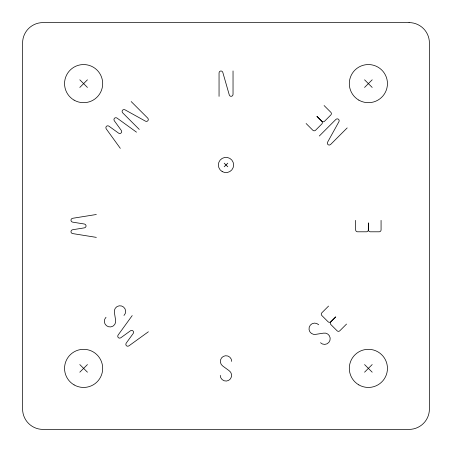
<?xml version="1.0" encoding="UTF-8"?>
<svg xmlns="http://www.w3.org/2000/svg" width="452" height="452" viewBox="0 0 452 452"><rect width="100%" height="100%" fill="white"/><g stroke="black" fill="none" stroke-linecap="round" stroke-linejoin="round"><path stroke-width="0.68" d="M132.199 315.592L118.079 335.101A1.932 1.932 0 0 0 120.78 337.797L130.532 330.74A1.932 1.932 0 0 1 133.233 333.435L126.17 343.192A1.932 1.932 0 0 0 128.871 345.887L148.38 331.774M79.806 87.434L87.434 79.806M224.203 166.777L227.797 163.183M79.806 372.194L87.434 364.566M364.566 87.434L372.194 79.806M319.321 136.001L335.949 119.368A1.91 1.91 0 0 1 338.949 121.673L327.559 142.239A1.91 1.91 0 0 0 330.559 144.538L347.187 127.91M328.564 306.077L321.824 312.818A1.91 1.91 0 0 0 321.824 315.513L328.09 321.779A1.91 1.91 0 0 0 330.785 321.779L335.757 316.863L330.841 321.835A1.91 1.91 0 0 0 330.841 324.536L337.107 330.796A1.91 1.91 0 0 0 339.802 330.796L346.543 324.056M364.566 372.194L372.194 364.566M96.338 214.497L72.563 218.31A1.932 1.932 0 0 0 72.563 222.124L84.451 224.034A1.932 1.932 0 0 1 84.451 227.848L72.563 229.752A1.932 1.932 0 0 0 72.563 233.565L96.338 237.379M136.498 132.165L116.989 118.045A1.932 1.932 0 0 0 114.288 120.74L121.351 130.498A1.932 1.932 0 0 1 118.65 133.193L108.898 126.136A1.932 1.932 0 0 0 106.203 128.831L120.317 148.346M364.566 79.806L372.194 87.434M324.084 105.536L330.824 112.282A1.91 1.91 0 0 1 330.824 114.977L324.564 121.243A1.91 1.91 0 0 1 321.869 121.243L316.892 116.328L321.807 121.3A1.91 1.91 0 0 1 321.807 123.995L315.547 130.261A1.91 1.91 0 0 1 312.846 130.261L306.106 123.515M224.203 163.183L227.797 166.777M131.17 101.553L147.798 118.181A1.91 1.91 0 0 1 145.499 121.181L124.933 109.785A1.91 1.91 0 0 0 122.628 112.785L139.261 129.419M79.806 79.806L87.434 87.434M364.566 364.566L372.194 372.194M79.806 364.566L87.434 372.194M381.07 220.356L381.07 229.887A1.91 1.91 0 0 1 379.166 231.797L370.307 231.797A1.91 1.91 0 0 1 368.397 229.887L368.357 222.898L368.318 229.887A1.91 1.91 0 0 1 366.408 231.797L357.555 231.797A1.91 1.91 0 0 1 355.645 229.887L355.645 220.356M233.034 70.936L233.034 94.451A1.91 1.91 0 0 1 229.283 94.948L222.796 72.348A1.91 1.91 0 0 0 219.05 72.84L219.05 96.361M318.7 324.762A5.684 5.684 0 0 0 309.224 327.191A5.684 5.684 0 0 0 315.914 334.333L323.287 333.169A5.684 5.684 0 0 1 329.977 340.311A5.684 5.684 0 0 1 320.502 342.74M123.989 315.456A5.684 5.684 0 0 0 121.56 305.981A5.684 5.684 0 0 0 114.424 312.671L115.582 320.044A5.684 5.684 0 0 1 108.44 326.734A5.684 5.684 0 0 1 106.011 317.259M231.706 361.402A5.684 5.684 0 0 0 223.288 356.419A5.684 5.684 0 0 0 222.966 366.199L229 370.595A5.684 5.684 0 0 1 228.684 380.369A5.684 5.684 0 0 1 220.265 375.386M409.06 22.6L42.94 22.6A20.34 20.34 0 0 0 22.6 42.94L22.6 409.06A20.34 20.34 0 0 0 42.94 429.4L409.06 429.4A20.34 20.34 0 0 0 429.4 409.06L429.4 42.94A20.34 20.34 0 0 0 409.06 22.6M222.186 171.585A7.627 7.627 0 0 0 233.627 164.98A7.627 7.627 0 0 0 222.186 158.375A7.627 7.627 0 0 0 222.186 171.585M358.843 384.895A19.069 19.069 0 0 0 387.449 368.38A19.069 19.069 0 0 0 358.843 351.865A19.069 19.069 0 0 0 358.843 384.895M74.088 100.135A19.069 19.069 0 0 0 102.689 83.62A19.069 19.069 0 0 0 74.088 67.105A19.069 19.069 0 0 0 74.088 100.135M74.088 384.895A19.069 19.069 0 0 0 102.689 368.38A19.069 19.069 0 0 0 74.088 351.865A19.069 19.069 0 0 0 74.088 384.895M358.843 100.135A19.069 19.069 0 0 0 387.449 83.62A19.069 19.069 0 0 0 358.843 67.105A19.069 19.069 0 0 0 358.843 100.135"/></g></svg>
